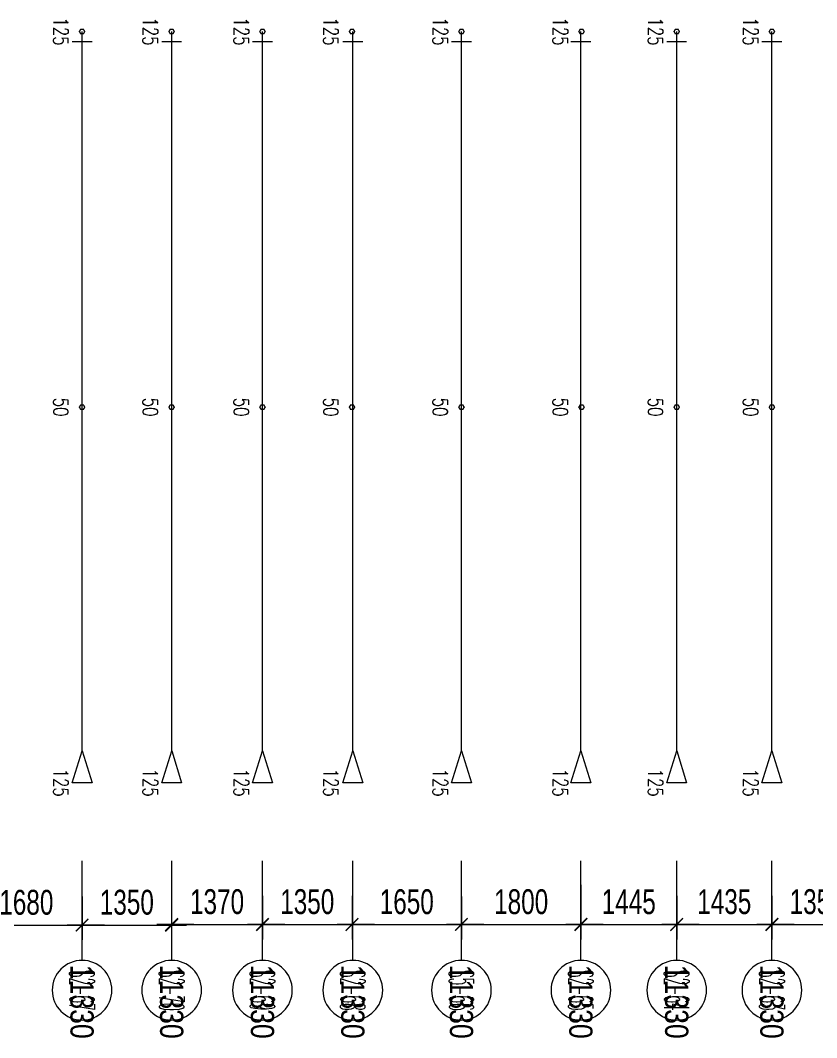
# Model space of a CAD drawing. Header units: millimetres. Extents: x 131700 to 589785, y -24154 to 46087.
# Drawn here: x 532950 to 544955, y 4425 to 19768 of the extents above; entities that cross this region are included whole.
import ezdxf
from ezdxf.enums import TextEntityAlignment as Align

# ---------------------------------------------------------------- set-up
doc = ezdxf.new("R2010")
doc.units = ezdxf.units.MM
doc.layers.get('0').update_dxf_attribs({"lineweight": 20})
doc.layers.get('Defpoints').update_dxf_attribs({"color": 151, "lineweight": 9})
doc.layers.add('ARES_TAG', color=3, linetype='Continuous')
doc.layers.add('NDC_S_TENDON', color=10, linetype='Continuous')
doc.layers.add('Current_plane_Column', color=7, linetype='Continuous', true_color=0x4b00ff)
doc.layers.add('NDC_LCAP', color=87, linetype='Continuous', plot=False)
for name, color, linetype, lineweight in [('NDC_S-ANNO', 7, 'Continuous', 20), ('NDC_S-TENDON', 6, 'Continuous', 35), ('NDC_S_DIM', 1, 'Continuous', 15), ('NDC_S_SYMBOL', 1, 'Continuous', 15)]:
    doc.layers.add(name, color=color, linetype=linetype, lineweight=lineweight)
doc.styles.add('ARES_BIGTEXT', font='VHARIALN.TTF')
doc.styles.add('ARES_ROMANS_0.36', font='romans.shx', dxfattribs={"width": 0.36, "bigfont": 'vns.shx'})
doc.styles.add('ARIAL', font='arial.ttf', dxfattribs={"width": 0.7})
doc.styles.add('NDC_ANNO', font='', dxfattribs={"width": 0.8})
doc.styles.get('NDC_ANNO').set_extended_font_data('Dotum')
doc.dimstyles.new('NDC_dim_150', dxfattribs={"dimscale": 150, "dimtxt": 2.5, "dimasz": 1.5, "dimexe": 1.5, "dimexo": 2.5, "dimgap": 1, "dimtad": 1, "dimdec": 0, "dimzin": 0, "dimdsep": 46, "dimtxsty": 'ARIAL', "dimblk": 'DIMMARK', "dimcen": 0.09, "dimdle": 1.2, "dimclrd": 1, "dimclre": 1, "dimclrt": 3, "dimadec": 0, "dimazin": 0, "dimtfac": 1, "dimtdec": 0, "dimtix": 1, "dimtofl": 0, "dimtmove": 0, "dimatfit": 3, "dimfxl": 4, "dimfxlon": 1, "dimtolj": 1, "dimtzin": 0, "dimarcsym": 0})

# ---------------------------------------------------------------- blocks, each defined once
blk = doc.blocks.new('*U700')
at = {"layer": 'NDC_S_SYMBOL', "color": 3}
blk.add_line((-7323, 0), (-5823, 0), dxfattribs=at)
blk.add_circle((-7773, 0), 450, dxfattribs=at)
at = {"layer": 'NDC_S_TENDON'}
for p, q in [((-3644, 0), (-3144, 0)), ((-3144, 0), (2787, 0)), ((2787, 0), (5686, 0)), ((5686, 0), (6686, 0)), ((6536, -150), (6536, 150))]:
    blk.add_line(p, q, dxfattribs=at)
blk.add_lwpolyline([(-4164, 0), (-4644, 150), (-4644, -150), (-4164, 0), (-3644, 0)], dxfattribs=at)
at = {"layer": 'ARES_TAG', "style": 'ARES_ROMANS_0.36', "width": 0.36}
blk.add_attdef('S3', text='', height=375, dxfattribs=at).set_placement((-7773, 0), align=Align.MIDDLE_CENTER)
at = {"layer": 'NDC_LCAP', "style": 'ARES_BIGTEXT'}
blk.add_attdef('L', text='', height=350, dxfattribs=at).set_placement((-8504, 0), align=Align.MIDDLE_RIGHT)
blk = doc.blocks.new('*U695')
at = {"layer": 'NDC_S_SYMBOL', "color": 3}
blk.add_line((-7323, 0), (-5823, 0), dxfattribs=at)
blk.add_circle((-7773, 0), 450, dxfattribs=at)
at = {"layer": 'NDC_S_TENDON'}
for p, q in [((-3644, 0), (-3144, 0)), ((-3144, 0), (2787, 0)), ((2787, 0), (5686, 0)), ((5686, 0), (6686, 0)), ((6536, -150), (6536, 150))]:
    blk.add_line(p, q, dxfattribs=at)
blk.add_lwpolyline([(-4164, 0), (-4644, 150), (-4644, -150), (-4164, 0), (-3644, 0)], dxfattribs=at)
at = {"layer": 'ARES_TAG', "style": 'ARES_ROMANS_0.36', "width": 0.36}
blk.add_attdef('S3', text='', height=375, dxfattribs=at).set_placement((-7773, 0), align=Align.MIDDLE_CENTER)
at = {"layer": 'NDC_LCAP', "style": 'ARES_BIGTEXT'}
blk.add_attdef('L', text='', height=350, dxfattribs=at).set_placement((-8504, 0), align=Align.MIDDLE_RIGHT)
blk = doc.blocks.new('*U696')
at = {"layer": 'NDC_S_SYMBOL', "color": 3}
blk.add_line((-7323, 0), (-5823, 0), dxfattribs=at)
blk.add_circle((-7773, 0), 450, dxfattribs=at)
at = {"layer": 'NDC_S_TENDON'}
for p, q in [((-3644, 0), (-3144, 0)), ((-3144, 0), (2787, 0)), ((2787, 0), (5686, 0)), ((5686, 0), (6686, 0)), ((6536, -150), (6536, 150))]:
    blk.add_line(p, q, dxfattribs=at)
blk.add_lwpolyline([(-4164, 0), (-4644, 150), (-4644, -150), (-4164, 0), (-3644, 0)], dxfattribs=at)
at = {"layer": 'ARES_TAG', "style": 'ARES_ROMANS_0.36', "width": 0.36}
blk.add_attdef('S3', text='', height=375, dxfattribs=at).set_placement((-7773, 0), align=Align.MIDDLE_CENTER)
at = {"layer": 'NDC_LCAP', "style": 'ARES_BIGTEXT'}
blk.add_attdef('L', text='', height=350, dxfattribs=at).set_placement((-8504, 0), align=Align.MIDDLE_RIGHT)
blk = doc.blocks.new('*U701')
at = {"layer": 'NDC_S_SYMBOL', "color": 3}
blk.add_line((-7323, 0), (-5823, 0), dxfattribs=at)
blk.add_circle((-7773, 0), 450, dxfattribs=at)
at = {"layer": 'NDC_S_TENDON'}
for p, q in [((-3644, 0), (-3144, 0)), ((-3144, 0), (2787, 0)), ((2787, 0), (5686, 0)), ((5686, 0), (6686, 0)), ((6536, -150), (6536, 150))]:
    blk.add_line(p, q, dxfattribs=at)
blk.add_lwpolyline([(-4164, 0), (-4644, 150), (-4644, -150), (-4164, 0), (-3644, 0)], dxfattribs=at)
at = {"layer": 'ARES_TAG', "style": 'ARES_ROMANS_0.36', "width": 0.36}
blk.add_attdef('S3', text='', height=375, dxfattribs=at).set_placement((-7773, 0), align=Align.MIDDLE_CENTER)
at = {"layer": 'NDC_LCAP', "style": 'ARES_BIGTEXT'}
blk.add_attdef('L', text='', height=350, dxfattribs=at).set_placement((-8504, 0), align=Align.MIDDLE_RIGHT)
blk = doc.blocks.new('*U702')
at = {"layer": 'NDC_S_SYMBOL', "color": 3}
blk.add_line((-7323, 0), (-5823, 0), dxfattribs=at)
blk.add_circle((-7773, 0), 450, dxfattribs=at)
at = {"layer": 'NDC_S_TENDON'}
for p, q in [((-3644, 0), (-3144, 0)), ((-3144, 0), (2787, 0)), ((2787, 0), (5686, 0)), ((5686, 0), (6686, 0)), ((6536, -150), (6536, 150))]:
    blk.add_line(p, q, dxfattribs=at)
blk.add_lwpolyline([(-4164, 0), (-4644, 150), (-4644, -150), (-4164, 0), (-3644, 0)], dxfattribs=at)
at = {"layer": 'ARES_TAG', "style": 'ARES_ROMANS_0.36', "width": 0.36}
blk.add_attdef('S3', text='', height=375, dxfattribs=at).set_placement((-7773, 0), align=Align.MIDDLE_CENTER)
at = {"layer": 'NDC_LCAP', "style": 'ARES_BIGTEXT'}
blk.add_attdef('L', text='', height=350, dxfattribs=at).set_placement((-8504, 0), align=Align.MIDDLE_RIGHT)
blk = doc.blocks.new('*U703')
at = {"layer": 'NDC_S_SYMBOL', "color": 3}
blk.add_line((-7323, 0), (-5823, 0), dxfattribs=at)
blk.add_circle((-7773, 0), 450, dxfattribs=at)
at = {"layer": 'NDC_S_TENDON'}
for p, q in [((-3644, 0), (-3144, 0)), ((-3144, 0), (2787, 0)), ((2787, 0), (5686, 0)), ((5686, 0), (6686, 0)), ((6536, -150), (6536, 150))]:
    blk.add_line(p, q, dxfattribs=at)
blk.add_lwpolyline([(-4164, 0), (-4644, 150), (-4644, -150), (-4164, 0), (-3644, 0)], dxfattribs=at)
at = {"layer": 'ARES_TAG', "style": 'ARES_ROMANS_0.36', "width": 0.36}
blk.add_attdef('S3', text='', height=375, dxfattribs=at).set_placement((-7773, 0), align=Align.MIDDLE_CENTER)
at = {"layer": 'NDC_LCAP', "style": 'ARES_BIGTEXT'}
blk.add_attdef('L', text='', height=350, dxfattribs=at).set_placement((-8504, 0), align=Align.MIDDLE_RIGHT)
blk = doc.blocks.new('*U704')
at = {"layer": 'NDC_S_SYMBOL', "color": 3}
blk.add_line((-7323, 0), (-5823, 0), dxfattribs=at)
blk.add_circle((-7773, 0), 450, dxfattribs=at)
at = {"layer": 'NDC_S_TENDON'}
for p, q in [((-3644, 0), (-3144, 0)), ((-3144, 0), (2787, 0)), ((2787, 0), (5686, 0)), ((5686, 0), (6686, 0)), ((6536, -150), (6536, 150))]:
    blk.add_line(p, q, dxfattribs=at)
blk.add_lwpolyline([(-4164, 0), (-4644, 150), (-4644, -150), (-4164, 0), (-3644, 0)], dxfattribs=at)
at = {"layer": 'ARES_TAG', "style": 'ARES_ROMANS_0.36', "width": 0.36}
blk.add_attdef('S3', text='', height=375, dxfattribs=at).set_placement((-7773, 0), align=Align.MIDDLE_CENTER)
at = {"layer": 'NDC_LCAP', "style": 'ARES_BIGTEXT'}
blk.add_attdef('L', text='', height=350, dxfattribs=at).set_placement((-8504, 0), align=Align.MIDDLE_RIGHT)
blk = doc.blocks.new('*U712')
at = {"layer": 'NDC_S_SYMBOL', "color": 3}
blk.add_line((-7323, 0), (-5823, 0), dxfattribs=at)
blk.add_circle((-7773, 0), 450, dxfattribs=at)
at = {"layer": 'NDC_S_TENDON'}
for p, q in [((-3644, 0), (-3144, 0)), ((-3144, 0), (2787, 0)), ((2787, 0), (5686, 0)), ((5686, 0), (6686, 0)), ((6536, -150), (6536, 150))]:
    blk.add_line(p, q, dxfattribs=at)
blk.add_lwpolyline([(-4164, 0), (-4644, 150), (-4644, -150), (-4164, 0), (-3644, 0)], dxfattribs=at)
at = {"layer": 'ARES_TAG', "style": 'ARES_ROMANS_0.36', "width": 0.36}
blk.add_attdef('S3', text='', height=375, dxfattribs=at).set_placement((-7773, 0), align=Align.MIDDLE_CENTER)
at = {"layer": 'NDC_LCAP', "style": 'ARES_BIGTEXT'}
blk.add_attdef('L', text='', height=350, dxfattribs=at).set_placement((-8504, 0), align=Align.MIDDLE_RIGHT)
blk = doc.blocks.new('TDY')
at = {"layer": 'NDC_S-TENDON', "linetype": 'Continuous'}
for points, elevation in [([(25170, 10100, 20, 20, 0), (25150, 10134, 20, 20, 0), (25110, 10134, 20, 20, 0), (25090, 10100, 20, 20, 0), (25110, 10065, 20, 20, 0), (25150, 10065, 20, 20, 0)], 2875), ([(25170, 10100, 20, 20, 0), (25150, 10134, 20, 20, 0), (25110, 10134, 20, 20, 0), (25090, 10100, 20, 20, 0), (25110, 10065, 20, 20, 0), (25150, 10065, 20, 20, 0)], 2875), ([(25170, 10099, 20, 20, 0), (25150, 10134, 20, 20, 0), (25110, 10134, 20, 20, 0), (25090, 10099, 20, 20, 0), (25110, 10065, 20, 20, 0), (25150, 10065, 20, 20, 0)], 2875), ([(25170, 10099, 20, 20, 0), (25150, 10134, 20, 20, 0), (25110, 10134, 20, 20, 0), (25090, 10099, 20, 20, 0), (25110, 10065, 20, 20, 0), (25150, 10065, 20, 20, 0)], 2875), ([(26520, 10100, 20, 20, 0), (26500, 10134, 20, 20, 0), (26460, 10134, 20, 20, 0), (26440, 10100, 20, 20, 0), (26460, 10065, 20, 20, 0), (26500, 10065, 20, 20, 0)], 2875), ([(26520, 10100, 20, 20, 0), (26500, 10134, 20, 20, 0), (26460, 10134, 20, 20, 0), (26440, 10100, 20, 20, 0), (26460, 10065, 20, 20, 0), (26500, 10065, 20, 20, 0)], 2875), ([(26520, 10099, 20, 20, 0), (26500, 10134, 20, 20, 0), (26460, 10134, 20, 20, 0), (26440, 10099, 20, 20, 0), (26460, 10065, 20, 20, 0), (26500, 10065, 20, 20, 0)], 2875), ([(26520, 10099, 20, 20, 0), (26500, 10134, 20, 20, 0), (26460, 10134, 20, 20, 0), (26440, 10099, 20, 20, 0), (26460, 10065, 20, 20, 0), (26500, 10065, 20, 20, 0)], 2875), ([(27890, 10100, 20, 20, 0), (27870, 10134, 20, 20, 0), (27830, 10134, 20, 20, 0), (27810, 10100, 20, 20, 0), (27830, 10065, 20, 20, 0), (27870, 10065, 20, 20, 0)], 2875), ([(27890, 10100, 20, 20, 0), (27870, 10134, 20, 20, 0), (27830, 10134, 20, 20, 0), (27810, 10100, 20, 20, 0), (27830, 10065, 20, 20, 0), (27870, 10065, 20, 20, 0)], 2875), ([(27890, 10099, 20, 20, 0), (27870, 10134, 20, 20, 0), (27830, 10134, 20, 20, 0), (27810, 10099, 20, 20, 0), (27830, 10065, 20, 20, 0), (27870, 10065, 20, 20, 0)], 2875), ([(27890, 10099, 20, 20, 0), (27870, 10134, 20, 20, 0), (27830, 10134, 20, 20, 0), (27810, 10099, 20, 20, 0), (27830, 10065, 20, 20, 0), (27870, 10065, 20, 20, 0)], 2875), ([(29240, 10100, 20, 20, 0), (29220, 10134, 20, 20, 0), (29180, 10134, 20, 20, 0), (29160, 10100, 20, 20, 0), (29180, 10065, 20, 20, 0), (29220, 10065, 20, 20, 0)], 2875), ([(29240, 10100, 20, 20, 0), (29220, 10134, 20, 20, 0), (29180, 10134, 20, 20, 0), (29160, 10100, 20, 20, 0), (29180, 10065, 20, 20, 0), (29220, 10065, 20, 20, 0)], 2875), ([(29240, 10099, 20, 20, 0), (29220, 10134, 20, 20, 0), (29180, 10134, 20, 20, 0), (29160, 10099, 20, 20, 0), (29180, 10065, 20, 20, 0), (29220, 10065, 20, 20, 0)], 2875), ([(29240, 10099, 20, 20, 0), (29220, 10134, 20, 20, 0), (29180, 10134, 20, 20, 0), (29160, 10099, 20, 20, 0), (29180, 10065, 20, 20, 0), (29220, 10065, 20, 20, 0)], 2875), ([(30890, 10100, 20, 20, 0), (30870, 10134, 20, 20, 0), (30830, 10134, 20, 20, 0), (30810, 10100, 20, 20, 0), (30830, 10065, 20, 20, 0), (30870, 10065, 20, 20, 0)], 2875), ([(30890, 10100, 20, 20, 0), (30870, 10134, 20, 20, 0), (30830, 10134, 20, 20, 0), (30810, 10100, 20, 20, 0), (30830, 10065, 20, 20, 0), (30870, 10065, 20, 20, 0)], 2875), ([(30890, 10099, 20, 20, 0), (30870, 10134, 20, 20, 0), (30830, 10134, 20, 20, 0), (30810, 10099, 20, 20, 0), (30830, 10065, 20, 20, 0), (30870, 10065, 20, 20, 0)], 2875), ([(30890, 10099, 20, 20, 0), (30870, 10134, 20, 20, 0), (30830, 10134, 20, 20, 0), (30810, 10099, 20, 20, 0), (30830, 10065, 20, 20, 0), (30870, 10065, 20, 20, 0)], 2875), ([(32700, 10100, 20, 20, 0), (32680, 10134, 20, 20, 0), (32640, 10134, 20, 20, 0), (32620, 10100, 20, 20, 0), (32640, 10065, 20, 20, 0), (32680, 10065, 20, 20, 0)], 2875), ([(32700, 10100, 20, 20, 0), (32680, 10134, 20, 20, 0), (32640, 10134, 20, 20, 0), (32620, 10100, 20, 20, 0), (32640, 10065, 20, 20, 0), (32680, 10065, 20, 20, 0)], 2875), ([(32700, 10099, 20, 20, 0), (32680, 10134, 20, 20, 0), (32640, 10134, 20, 20, 0), (32620, 10099, 20, 20, 0), (32640, 10065, 20, 20, 0), (32680, 10065, 20, 20, 0)], 2875), ([(32700, 10099, 20, 20, 0), (32680, 10134, 20, 20, 0), (32640, 10134, 20, 20, 0), (32620, 10099, 20, 20, 0), (32640, 10065, 20, 20, 0), (32680, 10065, 20, 20, 0)], 2875), ([(34135, 10100, 20, 20, 0), (34115, 10134, 20, 20, 0), (34075, 10134, 20, 20, 0), (34055, 10100, 20, 20, 0), (34075, 10065, 20, 20, 0), (34115, 10065, 20, 20, 0)], 2875), ([(34135, 10100, 20, 20, 0), (34115, 10134, 20, 20, 0), (34075, 10134, 20, 20, 0), (34055, 10100, 20, 20, 0), (34075, 10065, 20, 20, 0), (34115, 10065, 20, 20, 0)], 2875), ([(34135, 10099, 20, 20, 0), (34115, 10134, 20, 20, 0), (34075, 10134, 20, 20, 0), (34055, 10099, 20, 20, 0), (34075, 10065, 20, 20, 0), (34115, 10065, 20, 20, 0)], 2875), ([(34135, 10099, 20, 20, 0), (34115, 10134, 20, 20, 0), (34075, 10134, 20, 20, 0), (34055, 10099, 20, 20, 0), (34075, 10065, 20, 20, 0), (34115, 10065, 20, 20, 0)], 2875), ([(35570, 10100, 20, 20, 0), (35550, 10134, 20, 20, 0), (35510, 10134, 20, 20, 0), (35490, 10100, 20, 20, 0), (35510, 10065, 20, 20, 0), (35550, 10065, 20, 20, 0)], 2875), ([(35570, 10100, 20, 20, 0), (35550, 10134, 20, 20, 0), (35510, 10134, 20, 20, 0), (35490, 10100, 20, 20, 0), (35510, 10065, 20, 20, 0), (35550, 10065, 20, 20, 0)], 2875), ([(35570, 10099, 20, 20, 0), (35550, 10134, 20, 20, 0), (35510, 10134, 20, 20, 0), (35490, 10099, 20, 20, 0), (35510, 10065, 20, 20, 0), (35550, 10065, 20, 20, 0)], 2875), ([(35570, 10099, 20, 20, 0), (35550, 10134, 20, 20, 0), (35510, 10134, 20, 20, 0), (35490, 10099, 20, 20, 0), (35510, 10065, 20, 20, 0), (35550, 10065, 20, 20, 0)], 2875), ([(25170, 4435, 20, 20, 0), (25150, 4469, 20, 20, 0), (25110, 4469, 20, 20, 0), (25090, 4435, 20, 20, 0), (25110, 4400, 20, 20, 0), (25150, 4400, 20, 20, 0)], 2800), ([(25170, 4435, 20, 20, 0), (25150, 4469, 20, 20, 0), (25110, 4469, 20, 20, 0), (25090, 4435, 20, 20, 0), (25110, 4400, 20, 20, 0), (25150, 4400, 20, 20, 0)], 2800), ([(25170, 4434, 20, 20, 0), (25150, 4469, 20, 20, 0), (25110, 4469, 20, 20, 0), (25090, 4434, 20, 20, 0), (25110, 4400, 20, 20, 0), (25150, 4400, 20, 20, 0)], 2800), ([(25170, 4434, 20, 20, 0), (25150, 4469, 20, 20, 0), (25110, 4469, 20, 20, 0), (25090, 4434, 20, 20, 0), (25110, 4400, 20, 20, 0), (25150, 4400, 20, 20, 0)], 2800), ([(26520, 4435, 20, 20, 0), (26500, 4469, 20, 20, 0), (26460, 4469, 20, 20, 0), (26440, 4435, 20, 20, 0), (26460, 4400, 20, 20, 0), (26500, 4400, 20, 20, 0)], 2800), ([(26520, 4435, 20, 20, 0), (26500, 4469, 20, 20, 0), (26460, 4469, 20, 20, 0), (26440, 4435, 20, 20, 0), (26460, 4400, 20, 20, 0), (26500, 4400, 20, 20, 0)], 2800), ([(26520, 4434, 20, 20, 0), (26500, 4469, 20, 20, 0), (26460, 4469, 20, 20, 0), (26440, 4434, 20, 20, 0), (26460, 4400, 20, 20, 0), (26500, 4400, 20, 20, 0)], 2800), ([(26520, 4434, 20, 20, 0), (26500, 4469, 20, 20, 0), (26460, 4469, 20, 20, 0), (26440, 4434, 20, 20, 0), (26460, 4400, 20, 20, 0), (26500, 4400, 20, 20, 0)], 2800), ([(27890, 4435, 20, 20, 0), (27870, 4469, 20, 20, 0), (27830, 4469, 20, 20, 0), (27810, 4435, 20, 20, 0), (27830, 4400, 20, 20, 0), (27870, 4400, 20, 20, 0)], 2800), ([(27890, 4435, 20, 20, 0), (27870, 4469, 20, 20, 0), (27830, 4469, 20, 20, 0), (27810, 4435, 20, 20, 0), (27830, 4400, 20, 20, 0), (27870, 4400, 20, 20, 0)], 2800), ([(27890, 4434, 20, 20, 0), (27870, 4469, 20, 20, 0), (27830, 4469, 20, 20, 0), (27810, 4434, 20, 20, 0), (27830, 4400, 20, 20, 0), (27870, 4400, 20, 20, 0)], 2800), ([(27890, 4434, 20, 20, 0), (27870, 4469, 20, 20, 0), (27830, 4469, 20, 20, 0), (27810, 4434, 20, 20, 0), (27830, 4400, 20, 20, 0), (27870, 4400, 20, 20, 0)], 2800), ([(29240, 4435, 20, 20, 0), (29220, 4469, 20, 20, 0), (29180, 4469, 20, 20, 0), (29160, 4435, 20, 20, 0), (29180, 4400, 20, 20, 0), (29220, 4400, 20, 20, 0)], 2800), ([(29240, 4435, 20, 20, 0), (29220, 4469, 20, 20, 0), (29180, 4469, 20, 20, 0), (29160, 4435, 20, 20, 0), (29180, 4400, 20, 20, 0), (29220, 4400, 20, 20, 0)], 2800), ([(29240, 4434, 20, 20, 0), (29220, 4469, 20, 20, 0), (29180, 4469, 20, 20, 0), (29160, 4434, 20, 20, 0), (29180, 4400, 20, 20, 0), (29220, 4400, 20, 20, 0)], 2800), ([(29240, 4434, 20, 20, 0), (29220, 4469, 20, 20, 0), (29180, 4469, 20, 20, 0), (29160, 4434, 20, 20, 0), (29180, 4400, 20, 20, 0), (29220, 4400, 20, 20, 0)], 2800), ([(30890, 4435, 20, 20, 0), (30870, 4469, 20, 20, 0), (30830, 4469, 20, 20, 0), (30810, 4435, 20, 20, 0), (30830, 4400, 20, 20, 0), (30870, 4400, 20, 20, 0)], 2800), ([(30890, 4435, 20, 20, 0), (30870, 4469, 20, 20, 0), (30830, 4469, 20, 20, 0), (30810, 4435, 20, 20, 0), (30830, 4400, 20, 20, 0), (30870, 4400, 20, 20, 0)], 2800), ([(30890, 4434, 20, 20, 0), (30870, 4469, 20, 20, 0), (30830, 4469, 20, 20, 0), (30810, 4434, 20, 20, 0), (30830, 4400, 20, 20, 0), (30870, 4400, 20, 20, 0)], 2800), ([(30890, 4434, 20, 20, 0), (30870, 4469, 20, 20, 0), (30830, 4469, 20, 20, 0), (30810, 4434, 20, 20, 0), (30830, 4400, 20, 20, 0), (30870, 4400, 20, 20, 0)], 2800), ([(32700, 4435, 20, 20, 0), (32680, 4469, 20, 20, 0), (32640, 4469, 20, 20, 0), (32620, 4435, 20, 20, 0), (32640, 4400, 20, 20, 0), (32680, 4400, 20, 20, 0)], 2800), ([(32700, 4435, 20, 20, 0), (32680, 4469, 20, 20, 0), (32640, 4469, 20, 20, 0), (32620, 4435, 20, 20, 0), (32640, 4400, 20, 20, 0), (32680, 4400, 20, 20, 0)], 2800), ([(32700, 4434, 20, 20, 0), (32680, 4469, 20, 20, 0), (32640, 4469, 20, 20, 0), (32620, 4434, 20, 20, 0), (32640, 4400, 20, 20, 0), (32680, 4400, 20, 20, 0)], 2800), ([(32700, 4434, 20, 20, 0), (32680, 4469, 20, 20, 0), (32640, 4469, 20, 20, 0), (32620, 4434, 20, 20, 0), (32640, 4400, 20, 20, 0), (32680, 4400, 20, 20, 0)], 2800), ([(34135, 4435, 20, 20, 0), (34115, 4469, 20, 20, 0), (34075, 4469, 20, 20, 0), (34055, 4435, 20, 20, 0), (34075, 4400, 20, 20, 0), (34115, 4400, 20, 20, 0)], 2800), ([(34135, 4435, 20, 20, 0), (34115, 4469, 20, 20, 0), (34075, 4469, 20, 20, 0), (34055, 4435, 20, 20, 0), (34075, 4400, 20, 20, 0), (34115, 4400, 20, 20, 0)], 2800), ([(34135, 4434, 20, 20, 0), (34115, 4469, 20, 20, 0), (34075, 4469, 20, 20, 0), (34055, 4434, 20, 20, 0), (34075, 4400, 20, 20, 0), (34115, 4400, 20, 20, 0)], 2800), ([(34135, 4434, 20, 20, 0), (34115, 4469, 20, 20, 0), (34075, 4469, 20, 20, 0), (34055, 4434, 20, 20, 0), (34075, 4400, 20, 20, 0), (34115, 4400, 20, 20, 0)], 2800), ([(35570, 4435, 20, 20, 0), (35550, 4469, 20, 20, 0), (35510, 4469, 20, 20, 0), (35490, 4435, 20, 20, 0), (35510, 4400, 20, 20, 0), (35550, 4400, 20, 20, 0)], 2800), ([(35570, 4435, 20, 20, 0), (35550, 4469, 20, 20, 0), (35510, 4469, 20, 20, 0), (35490, 4435, 20, 20, 0), (35510, 4400, 20, 20, 0), (35550, 4400, 20, 20, 0)], 2800), ([(35570, 4434, 20, 20, 0), (35550, 4469, 20, 20, 0), (35510, 4469, 20, 20, 0), (35490, 4434, 20, 20, 0), (35510, 4400, 20, 20, 0), (35550, 4400, 20, 20, 0)], 2800), ([(35570, 4434, 20, 20, 0), (35550, 4469, 20, 20, 0), (35510, 4469, 20, 20, 0), (35490, 4434, 20, 20, 0), (35510, 4400, 20, 20, 0), (35550, 4400, 20, 20, 0)], 2800)]:
    blk.add_lwpolyline(points, format="xyseb", close=True, dxfattribs=dict(at, elevation=elevation))
ref = blk.add_blockref('*U712', (25130, 3414, 2851), dxfattribs=dict(xscale=-1, rotation=270))
ref.add_attrib('L', '11330', dxfattribs={"layer": 'NDC_LCAP', "height": 350, "rotation": 270, "style": 'ARES_BIGTEXT'}).set_placement((25130, -5091, 2851), align=Align.MIDDLE_RIGHT)
ref.add_attrib('S3', 'S2-67', dxfattribs={"layer": 'ARES_TAG', "height": 375, "rotation": 270, "style": 'ARES_ROMANS_0.36', "width": 0.36}).set_placement((25130, -4360, 2851), align=Align.MIDDLE_CENTER)
ref = blk.add_blockref('*U700', (26481, 3414, 2911), dxfattribs=dict(xscale=-1, rotation=270))
ref.add_attrib('L', '11330', dxfattribs={"layer": 'NDC_LCAP', "height": 350, "rotation": 270, "style": 'ARES_BIGTEXT'}).set_placement((26481, -5091, 2911), align=Align.MIDDLE_RIGHT)
ref.add_attrib('S3', 'S2-70', dxfattribs={"layer": 'ARES_TAG', "height": 375, "rotation": 270, "style": 'ARES_ROMANS_0.36', "width": 0.36}).set_placement((26481, -4360, 2911), align=Align.MIDDLE_CENTER)
ref = blk.add_blockref('*U695', (27850, 3414, 2851), dxfattribs=dict(xscale=-1, rotation=270))
ref.add_attrib('L', '11330', dxfattribs={"layer": 'NDC_LCAP', "height": 350, "rotation": 270, "style": 'ARES_BIGTEXT'}).set_placement((27850, -5091, 2851), align=Align.MIDDLE_RIGHT)
ref.add_attrib('S3', 'S2-69', dxfattribs={"layer": 'ARES_TAG', "height": 375, "rotation": 270, "style": 'ARES_ROMANS_0.36', "width": 0.36}).set_placement((27850, -4360, 2851), align=Align.MIDDLE_CENTER)
ref = blk.add_blockref('*U696', (29212, 3414, 2911), dxfattribs=dict(xscale=-1, rotation=270))
ref.add_attrib('L', '11330', dxfattribs={"layer": 'NDC_LCAP', "height": 350, "rotation": 270, "style": 'ARES_BIGTEXT'}).set_placement((29212, -5091, 2911), align=Align.MIDDLE_RIGHT)
ref.add_attrib('S3', 'S2-68', dxfattribs={"layer": 'ARES_TAG', "height": 375, "rotation": 270, "style": 'ARES_ROMANS_0.36', "width": 0.36}).set_placement((29212, -4360, 2911), align=Align.MIDDLE_CENTER)
ref = blk.add_blockref('*U701', (30850, 3414, 2875), dxfattribs=dict(xscale=-1, rotation=270))
ref.add_attrib('L', '11330', dxfattribs={"layer": 'NDC_LCAP', "height": 350, "rotation": 270, "style": 'ARES_BIGTEXT'}).set_placement((30850, -5091, 2875), align=Align.MIDDLE_RIGHT)
ref.add_attrib('S3', 'S5-66', dxfattribs={"layer": 'ARES_TAG', "height": 375, "rotation": 270, "style": 'ARES_ROMANS_0.36', "width": 0.36}).set_placement((30850, -4360, 2875), align=Align.MIDDLE_CENTER)
ref = blk.add_blockref('*U702', (32650, 3414, 43), dxfattribs=dict(xscale=-1, rotation=270))
ref.add_attrib('L', '11330', dxfattribs={"layer": 'NDC_LCAP', "height": 350, "rotation": 270, "style": 'ARES_BIGTEXT'}).set_placement((32650, -5091, 43), align=Align.MIDDLE_RIGHT)
ref.add_attrib('S3', 'S2-65', dxfattribs={"layer": 'ARES_TAG', "height": 375, "rotation": 270, "style": 'ARES_ROMANS_0.36', "width": 0.36}).set_placement((32650, -4360, 43), align=Align.MIDDLE_CENTER)
ref = blk.add_blockref('*U703', (34095, 3414, 2851), dxfattribs=dict(xscale=-1, rotation=270))
ref.add_attrib('L', '11330', dxfattribs={"layer": 'NDC_LCAP', "height": 350, "rotation": 270, "style": 'ARES_BIGTEXT'}).set_placement((34095, -5091, 2851), align=Align.MIDDLE_RIGHT)
ref.add_attrib('S3', 'S2-64', dxfattribs={"layer": 'ARES_TAG', "height": 375, "rotation": 270, "style": 'ARES_ROMANS_0.36', "width": 0.36}).set_placement((34095, -4360, 2851), align=Align.MIDDLE_CENTER)
ref = blk.add_blockref('*U704', (35530, 3414, 2851), dxfattribs=dict(xscale=-1, rotation=270))
ref.add_attrib('L', '11330', dxfattribs={"layer": 'NDC_LCAP', "height": 350, "rotation": 270, "style": 'ARES_BIGTEXT'}).set_placement((35530, -5091, 2851), align=Align.MIDDLE_RIGHT)
ref.add_attrib('S3', 'S2-63', dxfattribs={"layer": 'ARES_TAG', "height": 375, "rotation": 270, "style": 'ARES_ROMANS_0.36', "width": 0.36}).set_placement((35530, -4360, 2851), align=Align.MIDDLE_CENTER)
at = {"layer": 'NDC_S-ANNO', "linetype": 'Continuous', "char_height": 225, "attachment_point": 5, "rotation": 270, "line_spacing_factor": 0.75, "style": 'NDC_ANNO'}
for s, insert in [('\\FSTANDARD.shx;125', (24810, 10100, 2875)), ('\\FSTANDARD.shx;125', (24810, 10099, 2875)), ('\\FSTANDARD.shx;125', (26160, 10100, 2875)), ('\\FSTANDARD.shx;125', (26160, 10099, 2875)), ('\\FSTANDARD.shx;125', (27530, 10100, 2875)), ('\\FSTANDARD.shx;125', (27530, 10099, 2875)), ('\\FSTANDARD.shx;125', (28880, 10100, 2875)), ('\\FSTANDARD.shx;125', (28880, 10099, 2875)), ('\\FSTANDARD.shx;125', (30530, 10100, 2875)), ('\\FSTANDARD.shx;125', (30530, 10099, 2875)), ('\\FSTANDARD.shx;125', (32340, 10100, 2875)), ('\\FSTANDARD.shx;125', (32340, 10099, 2875)), ('\\FSTANDARD.shx;125', (33775, 10100, 2875)), ('\\FSTANDARD.shx;125', (33775, 10099, 2875)), ('\\FSTANDARD.shx;125', (35210, 10100, 2875)), ('\\FSTANDARD.shx;125', (35210, 10099, 2875)), ('\\FSTANDARD.shx;50', (24810, 4435, 2800)), ('\\FSTANDARD.shx;50', (24810, 4434, 2800)), ('\\FSTANDARD.shx;50', (26160, 4435, 2800)), ('\\FSTANDARD.shx;50', (26160, 4434, 2800)), ('\\FSTANDARD.shx;50', (27530, 4435, 2800)), ('\\FSTANDARD.shx;50', (27530, 4434, 2800)), ('\\FSTANDARD.shx;50', (28880, 4435, 2800)), ('\\FSTANDARD.shx;50', (28880, 4434, 2800)), ('\\FSTANDARD.shx;50', (30530, 4435, 2800)), ('\\FSTANDARD.shx;50', (30530, 4434, 2800)), ('\\FSTANDARD.shx;50', (32340, 4435, 2800)), ('\\FSTANDARD.shx;50', (32340, 4434, 2800)), ('\\FSTANDARD.shx;50', (33775, 4435, 2800)), ('\\FSTANDARD.shx;50', (33775, 4434, 2800)), ('\\FSTANDARD.shx;50', (35210, 4435, 2800)), ('\\FSTANDARD.shx;50', (35210, 4434, 2800)), ('\\FSTANDARD.shx;125', (24810, -1230, 2875)), ('\\FSTANDARD.shx;125', (24810, -1231, 2875)), ('\\FSTANDARD.shx;125', (26160, -1230, 2875)), ('\\FSTANDARD.shx;125', (26160, -1231, 2875)), ('\\FSTANDARD.shx;125', (27530, -1230, 2875)), ('\\FSTANDARD.shx;125', (27530, -1231, 2875)), ('\\FSTANDARD.shx;125', (28880, -1230, 2875)), ('\\FSTANDARD.shx;125', (28880, -1231, 2875)), ('\\FSTANDARD.shx;125', (30530, -1230, 2875)), ('\\FSTANDARD.shx;125', (30530, -1231, 2875)), ('\\FSTANDARD.shx;125', (32340, -1230, 2875)), ('\\FSTANDARD.shx;125', (32340, -1231, 2875)), ('\\FSTANDARD.shx;125', (33775, -1230, 2875)), ('\\FSTANDARD.shx;125', (33775, -1231, 2875)), ('\\FSTANDARD.shx;125', (35210, -1230, 2875)), ('\\FSTANDARD.shx;125', (35210, -1231, 2875))]:
    blk.add_mtext(s, dxfattribs=dict(at, insert=insert))
blk = doc.blocks.new('DIMMARK')
at = {"layer": 'NDC_S_DIM', "color": 1}
blk.add_line((-1.5, 0), (1, 0), dxfattribs=at)
at = {"layer": 'NDC_S_DIM', "color": 2, "const_width": 0.1}
blk.add_lwpolyline([(-0.424, -0.424), (0.424, 0.424)], dxfattribs=at)
blk = doc.blocks.new('*D935')
at = {"layer": 'Defpoints', "color": 0, "ltscale": 100, "transparency": 16777216}
for p in [(532200, 9567, 2875), (533880, 9558, 2801), (533880, 6123)]:
    blk.add_point(p, dxfattribs=at)
at = {"layer": 'NDC_S_DIM', "color": 1, "lineweight": -2, "ltscale": 100, "transparency": 16777216}
for p, q in [((532200, 6547), (532200, 5898)), ((533880, 6553), (533880, 5898)), ((532425, 6123), (533655, 6123))]:
    blk.add_line(p, q, dxfattribs=at)
at = {"layer": 'NDC_S_DIM', "color": 1, "lineweight": -2, "ltscale": 100, "transparency": 16777216, "xscale": 225, "yscale": 225, "zscale": 225, "rotation": 180}
blk.add_blockref('DIMMARK', (532200, 6123), dxfattribs=at)
at = {"layer": 'NDC_S_DIM', "color": 1, "lineweight": -2, "ltscale": 100, "transparency": 16777216, "xscale": 225, "yscale": 225, "zscale": 225}
blk.add_blockref('DIMMARK', (533880, 6123), dxfattribs=at)
at = {"layer": 'NDC_S_DIM', "color": 3, "ltscale": 100, "transparency": 16777216, "insert": (533040, 6464), "char_height": 375, "attachment_point": 5, "style": 'ARIAL'}
blk.add_mtext('\\A1;1680', dxfattribs=at)
blk = doc.blocks.new('*D936')
at = {"layer": 'Defpoints', "color": 0, "ltscale": 100, "transparency": 16777216}
for p in [(533880, 9558, 2801), (535230, 9571, 2801), (535230, 6123)]:
    blk.add_point(p, dxfattribs=at)
at = {"layer": 'NDC_S_DIM', "color": 1, "lineweight": -2, "ltscale": 100, "transparency": 16777216}
for p, q in [((533880, 6553), (533880, 5898)), ((535230, 6554), (535230, 5898)), ((534105, 6123), (535005, 6123))]:
    blk.add_line(p, q, dxfattribs=at)
at = {"layer": 'NDC_S_DIM', "color": 1, "lineweight": -2, "ltscale": 100, "transparency": 16777216, "xscale": 225, "yscale": 225, "zscale": 225, "rotation": 180}
blk.add_blockref('DIMMARK', (533880, 6123), dxfattribs=at)
at = {"layer": 'NDC_S_DIM', "color": 1, "lineweight": -2, "ltscale": 100, "transparency": 16777216, "xscale": 225, "yscale": 225, "zscale": 225}
blk.add_blockref('DIMMARK', (535230, 6123), dxfattribs=at)
at = {"layer": 'NDC_S_DIM', "color": 3, "ltscale": 100, "transparency": 16777216, "insert": (534555, 6465), "char_height": 375, "attachment_point": 5, "style": 'ARIAL'}
blk.add_mtext('\\A1;1350', dxfattribs=at)
blk = doc.blocks.new('*D937')
at = {"layer": 'Defpoints', "color": 0, "ltscale": 100, "transparency": 16777216}
for p in [(535230, 9571, 2801), (536600, 9558, 2801), (536600, 6132)]:
    blk.add_point(p, dxfattribs=at)
at = {"layer": 'NDC_S_DIM', "color": 1, "lineweight": -2, "ltscale": 100, "transparency": 16777216}
for p, q in [((535230, 6562), (535230, 5907)), ((536600, 6562), (536600, 5907)), ((535455, 6132), (536375, 6132))]:
    blk.add_line(p, q, dxfattribs=at)
at = {"layer": 'NDC_S_DIM', "color": 1, "lineweight": -2, "ltscale": 100, "transparency": 16777216, "xscale": 225, "yscale": 225, "zscale": 225, "rotation": 180}
blk.add_blockref('DIMMARK', (535230, 6132), dxfattribs=at)
at = {"layer": 'NDC_S_DIM', "color": 1, "lineweight": -2, "ltscale": 100, "transparency": 16777216, "xscale": 225, "yscale": 225, "zscale": 225}
blk.add_blockref('DIMMARK', (536600, 6132), dxfattribs=at)
at = {"layer": 'NDC_S_DIM', "color": 3, "ltscale": 100, "transparency": 16777216, "insert": (535915, 6474), "char_height": 375, "attachment_point": 5, "style": 'ARIAL'}
blk.add_mtext('\\A1;1370', dxfattribs=at)
blk = doc.blocks.new('*D938')
at = {"layer": 'Defpoints', "color": 0, "ltscale": 100, "transparency": 16777216}
for p in [(536600, 9558, 2801), (537950, 9558, 2801), (537950, 6132)]:
    blk.add_point(p, dxfattribs=at)
at = {"layer": 'NDC_S_DIM', "color": 1, "lineweight": -2, "ltscale": 100, "transparency": 16777216}
for p, q in [((536600, 6562), (536600, 5907)), ((537950, 6562), (537950, 5907)), ((536825, 6132), (537725, 6132))]:
    blk.add_line(p, q, dxfattribs=at)
at = {"layer": 'NDC_S_DIM', "color": 1, "lineweight": -2, "ltscale": 100, "transparency": 16777216, "xscale": 225, "yscale": 225, "zscale": 225, "rotation": 180}
blk.add_blockref('DIMMARK', (536600, 6132), dxfattribs=at)
at = {"layer": 'NDC_S_DIM', "color": 1, "lineweight": -2, "ltscale": 100, "transparency": 16777216, "xscale": 225, "yscale": 225, "zscale": 225}
blk.add_blockref('DIMMARK', (537950, 6132), dxfattribs=at)
at = {"layer": 'NDC_S_DIM', "color": 3, "ltscale": 100, "transparency": 16777216, "insert": (537275, 6474), "char_height": 375, "attachment_point": 5, "style": 'ARIAL'}
blk.add_mtext('\\A1;1350', dxfattribs=at)
blk = doc.blocks.new('*D939')
at = {"layer": 'Defpoints', "color": 0, "ltscale": 100, "transparency": 16777216}
for p in [(537950, 9558, 2801), (539600, 9567, 2875), (539600, 6132)]:
    blk.add_point(p, dxfattribs=at)
at = {"layer": 'NDC_S_DIM', "color": 1, "lineweight": -2, "ltscale": 100, "transparency": 16777216}
for p, q in [((537950, 6562), (537950, 5907)), ((539600, 6556), (539600, 5907)), ((538175, 6132), (539375, 6132))]:
    blk.add_line(p, q, dxfattribs=at)
at = {"layer": 'NDC_S_DIM', "color": 1, "lineweight": -2, "ltscale": 100, "transparency": 16777216, "xscale": 225, "yscale": 225, "zscale": 225, "rotation": 180}
blk.add_blockref('DIMMARK', (537950, 6132), dxfattribs=at)
at = {"layer": 'NDC_S_DIM', "color": 1, "lineweight": -2, "ltscale": 100, "transparency": 16777216, "xscale": 225, "yscale": 225, "zscale": 225}
blk.add_blockref('DIMMARK', (539600, 6132), dxfattribs=at)
at = {"layer": 'NDC_S_DIM', "color": 3, "ltscale": 100, "transparency": 16777216, "insert": (538775, 6473), "char_height": 375, "attachment_point": 5, "style": 'ARIAL'}
blk.add_mtext('\\A1;1650', dxfattribs=at)
blk = doc.blocks.new('*D940')
at = {"layer": 'Defpoints', "color": 0, "ltscale": 100, "transparency": 16777216}
for p in [(539600, 9567, 2875), (541400, 9567, 61), (541400, 6132)]:
    blk.add_point(p, dxfattribs=at)
at = {"layer": 'NDC_S_DIM', "color": 1, "lineweight": -2, "ltscale": 100, "transparency": 16777216}
for p, q in [((541400, 6732), (541400, 5907)), ((539600, 6556), (539600, 5907)), ((539825, 6132), (541175, 6132))]:
    blk.add_line(p, q, dxfattribs=at)
at = {"layer": 'NDC_S_DIM', "color": 1, "lineweight": -2, "ltscale": 100, "transparency": 16777216, "xscale": 225, "yscale": 225, "zscale": 225, "rotation": 180}
blk.add_blockref('DIMMARK', (539600, 6132), dxfattribs=at)
at = {"layer": 'NDC_S_DIM', "color": 1, "lineweight": -2, "ltscale": 100, "transparency": 16777216, "xscale": 225, "yscale": 225, "zscale": 225}
blk.add_blockref('DIMMARK', (541400, 6132), dxfattribs=at)
at = {"layer": 'NDC_S_DIM', "color": 3, "ltscale": 100, "transparency": 16777216, "insert": (540500, 6473), "char_height": 375, "attachment_point": 5, "style": 'ARIAL'}
blk.add_mtext('\\A1;1800', dxfattribs=at)
blk = doc.blocks.new('*D941')
at = {"layer": 'Defpoints', "color": 0, "ltscale": 100, "transparency": 16777216}
for p in [(541400, 9567, 61), (542845, 9558, 2801), (542845, 6132)]:
    blk.add_point(p, dxfattribs=at)
at = {"layer": 'NDC_S_DIM', "color": 1, "lineweight": -2, "ltscale": 100, "transparency": 16777216}
for p, q in [((541400, 6732), (541400, 5907)), ((542845, 6562), (542845, 5907)), ((541625, 6132), (542620, 6132))]:
    blk.add_line(p, q, dxfattribs=at)
at = {"layer": 'NDC_S_DIM', "color": 1, "lineweight": -2, "ltscale": 100, "transparency": 16777216, "xscale": 225, "yscale": 225, "zscale": 225, "rotation": 180}
blk.add_blockref('DIMMARK', (541400, 6132), dxfattribs=at)
at = {"layer": 'NDC_S_DIM', "color": 1, "lineweight": -2, "ltscale": 100, "transparency": 16777216, "xscale": 225, "yscale": 225, "zscale": 225}
blk.add_blockref('DIMMARK', (542845, 6132), dxfattribs=at)
at = {"layer": 'NDC_S_DIM', "color": 3, "ltscale": 100, "transparency": 16777216, "insert": (542122, 6473), "char_height": 375, "attachment_point": 5, "style": 'ARIAL'}
blk.add_mtext('\\A1;1445', dxfattribs=at)
blk = doc.blocks.new('*D942')
at = {"layer": 'Defpoints', "color": 0, "ltscale": 100, "transparency": 16777216}
for p in [(542845, 9558, 2801), (544280, 9558, 2801), (544280, 6132)]:
    blk.add_point(p, dxfattribs=at)
at = {"layer": 'NDC_S_DIM', "color": 1, "lineweight": -2, "ltscale": 100, "transparency": 16777216}
for p, q in [((542845, 6562), (542845, 5907)), ((544280, 6562), (544280, 5907)), ((543070, 6132), (544055, 6132))]:
    blk.add_line(p, q, dxfattribs=at)
at = {"layer": 'NDC_S_DIM', "color": 1, "lineweight": -2, "ltscale": 100, "transparency": 16777216, "xscale": 225, "yscale": 225, "zscale": 225, "rotation": 180}
blk.add_blockref('DIMMARK', (542845, 6132), dxfattribs=at)
at = {"layer": 'NDC_S_DIM', "color": 1, "lineweight": -2, "ltscale": 100, "transparency": 16777216, "xscale": 225, "yscale": 225, "zscale": 225}
blk.add_blockref('DIMMARK', (544280, 6132), dxfattribs=at)
at = {"layer": 'NDC_S_DIM', "color": 3, "ltscale": 100, "transparency": 16777216, "insert": (543562, 6474), "char_height": 375, "attachment_point": 5, "style": 'ARIAL'}
blk.add_mtext('\\A1;1435', dxfattribs=at)
blk = doc.blocks.new('*D943')
at = {"layer": 'Defpoints', "color": 0, "ltscale": 100, "transparency": 16777216}
for p in [(544280, 9558, 2801), (545630, 9568, 2832), (545630, 6132)]:
    blk.add_point(p, dxfattribs=at)
at = {"layer": 'NDC_S_DIM', "color": 1, "lineweight": -2, "ltscale": 100, "transparency": 16777216}
for p, q in [((544280, 6562), (544280, 5907)), ((545630, 6559), (545630, 5907)), ((544505, 6132), (545405, 6132))]:
    blk.add_line(p, q, dxfattribs=at)
at = {"layer": 'NDC_S_DIM', "color": 1, "lineweight": -2, "ltscale": 100, "transparency": 16777216, "xscale": 225, "yscale": 225, "zscale": 225, "rotation": 180}
blk.add_blockref('DIMMARK', (544280, 6132), dxfattribs=at)
at = {"layer": 'NDC_S_DIM', "color": 1, "lineweight": -2, "ltscale": 100, "transparency": 16777216, "xscale": 225, "yscale": 225, "zscale": 225}
blk.add_blockref('DIMMARK', (545630, 6132), dxfattribs=at)
at = {"layer": 'NDC_S_DIM', "color": 3, "ltscale": 100, "transparency": 16777216, "insert": (544955, 6474), "char_height": 375, "attachment_point": 5, "style": 'ARIAL'}
blk.add_mtext('\\A1;1350', dxfattribs=at)

msp = doc.modelspace()

# ---------------------------------------------------------------- block references
at = {"layer": 'Current_plane_Column'}
msp.add_blockref('TDY', (508750, 9500), dxfattribs=at)

# ---------------------------------------------------------------- dimensions: what is measured, and where the dimension line sits
at = {"layer": 'NDC_S_DIM', "ltscale": 100}
for base, p1, p2, picture, middle in [((533879.6, 6123), (532200, 9566.7, 2875), (533879.6, 9557.7, 2801), '*D935', (533039.8, 6464.4)), ((535229.6, 6123), (533879.6, 9557.7, 2801), (535229.6, 9570.7, 2801), '*D936', (534554.6, 6464.5)), ((536600, 6132), (535229.6, 9570.7, 2801), (536600, 9557.6, 2801), '*D937', (535914.8, 6473.6)), ((537950, 6132), (536600, 9557.6, 2801), (537950, 9557.6, 2801), '*D938', (537275, 6473.6)), ((539600, 6132), (537950, 9557.6, 2801), (539600, 9566.7, 2875), '*D939', (538775, 6473.4)), ((541400, 6132), (539600, 9566.7, 2875), (541400, 9566.7, 60.7), '*D940', (540500, 6473.4)), ((542845, 6132), (541400, 9566.7, 60.7), (542845, 9557.6, 2801), '*D941', (542122.5, 6473.4)), ((544279.6, 6132), (542845, 9557.6, 2801), (544279.6, 9557.6, 2801), '*D942', (543562.3, 6473.6)), ((545629.6, 6132), (544279.6, 9557.6, 2801), (545629.6, 9567.5, 2832.5), '*D943', (544954.6, 6473.6))]:
    dim = msp.add_linear_dim(base=base, p1=p1, p2=p2, dimstyle='NDC_dim_150', override={"dimtmove": 1}, dxfattribs=at)
    dim.commit()
    dim.dimension.update_dxf_attribs({"geometry": picture, "text_midpoint": middle})

doc.saveas('drawing.dxf')
